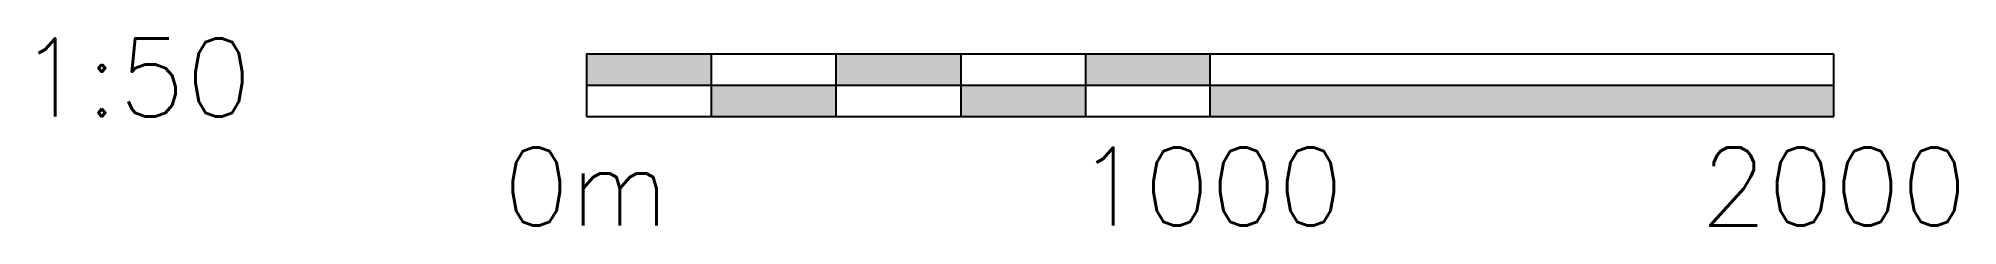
# Model space of a CAD drawing. Extents: x -879 to 2198, y -175 to 125.
import ezdxf
from ezdxf.enums import TextEntityAlignment as Align

# ---------------------------------------------------------------- set-up
doc = ezdxf.new("R2010")
doc.units = 0
doc.header["$LTSCALE"] = 10
doc.styles.add('HEL25', font='romans.shx', dxfattribs={"height": 2.5})

msp = doc.modelspace()

# ---------------------------------------------------------------- linework, layer by layer
for p, q in [((0, 100), (0, 50)), ((0, 100), (2000, 100)), ((200, 100), (200, 50)), ((400, 100), (400, 50)), ((600, 100), (600, 50)), ((800, 100), (800, 50)), ((1000, 50), (1000, 100)), ((2000, 50), (2000, 100)), ((0, 50), (0, 0)), ((0, 50), (2000, 50)), ((200, 50), (200, 0)), ((400, 50), (400, 0)), ((600, 50), (600, 0)), ((800, 50), (800, 0)), ((1000, 0), (1000, 50)), ((2000, 0), (2000, 50)), ((0, 0), (2000, 0))]:
    msp.add_line(p, q)
for points in [[(0, 100), (200, 100), (0, 50), (200, 50)], [(400, 100), (600, 100), (400, 50), (600, 50)], [(800, 100), (1000, 100), (800, 50), (1000, 50)], [(200, 50), (400, 50), (200, 0), (400, 0)], [(600, 50), (800, 50), (600, 0), (800, 0)], [(1000, 50), (2000, 50), (1000, 0), (2000, 0)]]:
    msp.add_solid(points)

# ---------------------------------------------------------------- texts
at = {"style": 'HEL25'}
msp.add_text('1:50', height=125, rotation=360, dxfattribs=at).set_placement((-723.2, 125), align=Align.TOP_CENTER)
for s, p in [('0m', (0, -50)), ('1000', (1000, -50)), ('2000', (2000, -50))]:
    msp.add_text(s, height=125, dxfattribs=at).set_placement(p, align=Align.TOP_CENTER)

doc.saveas('drawing.dxf')
